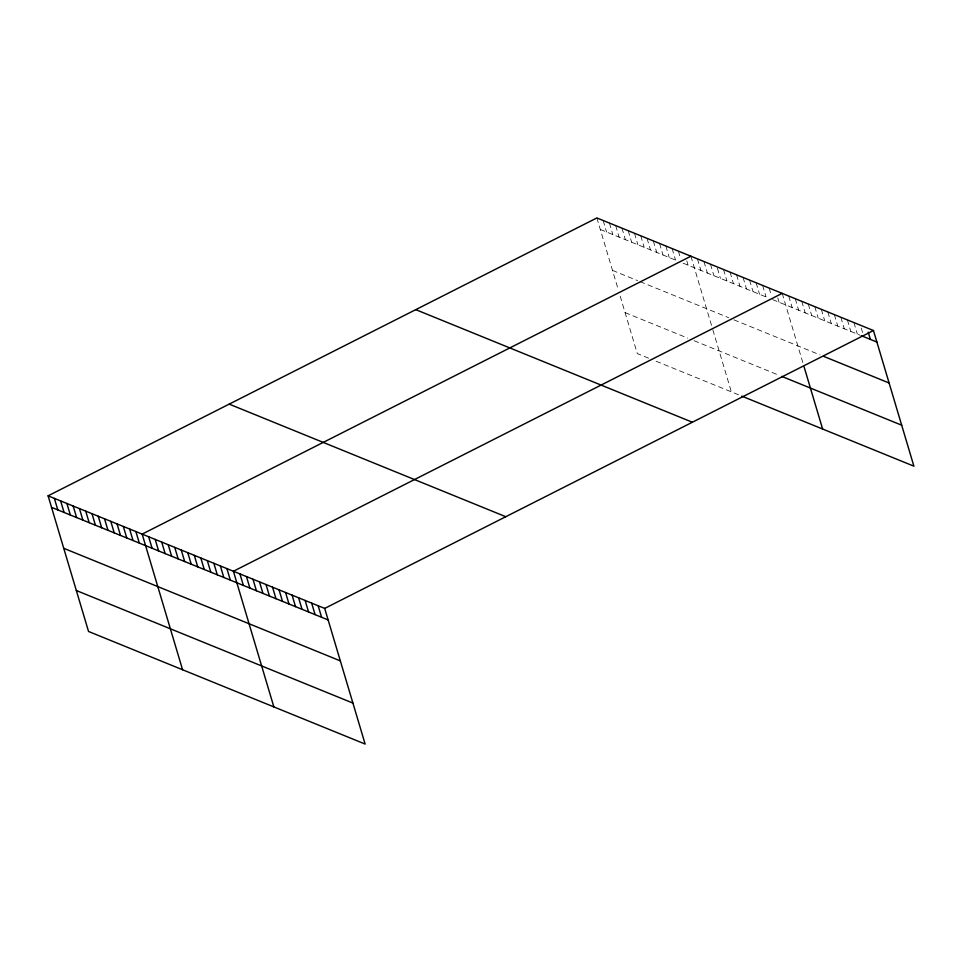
<?xml version="1.0" encoding="UTF-8"?>
<svg xmlns="http://www.w3.org/2000/svg" width="962" height="962" viewBox="0 0 962 962"><rect width="100%" height="100%" fill="white"/><g stroke="black" fill="none" stroke-linecap="round" stroke-linejoin="round"><path stroke-width="0.72" stroke-dasharray="4.81 3.61" d="M600.3 229.461L678.042 261.111M683.056 263.143L768.674 297.992M772.582 299.591L859.944 335.149M612.517 270.418L637.59 280.627M640.103 281.65L728.727 317.725M733.934 319.853L819.997 354.882M625.096 312.626L687.794 338.143M694.059 340.692L777.813 374.783M648.592 358.177L637.301 353.583L619.588 294.168M656.12 361.243L740.475 395.586M861.279 328.102L862.565 332.419M853.907 322.571L857.334 334.091M847.39 319.913L850.817 331.433M840.86 317.268L844.299 328.776M834.343 314.61L837.782 326.13M827.825 311.953L831.264 323.472M821.307 309.295L824.735 320.815M814.79 306.65L818.217 318.157M808.272 303.992L811.7 315.512M801.743 301.334L805.182 312.854M795.225 298.689L798.664 310.197M788.708 296.031L792.135 307.551M782.19 293.374L803.342 364.321M777.813 297.919L779.1 302.236M769.143 288.071L771.296 295.274M762.625 285.413L766.065 296.933M756.108 282.768L759.547 294.276M749.59 280.11L753.018 291.63M743.073 277.453L746.5 288.973M736.555 274.807L739.982 286.315M730.026 272.15L733.465 283.67M723.508 269.492L726.947 281.012M717.424 268.278L720.43 278.355M710.473 264.189L713.9 275.697M703.956 261.532L707.383 273.052M697.426 258.874L700.865 270.394M690.908 256.229L712.06 327.164M712.842 329.798L731.348 391.871M686.784 260.87L688.071 265.187M678.378 251.118L680.519 258.321M672.101 248.569L675.54 260.089M665.836 246.019L669.263 257.539M659.559 243.47L662.998 254.978M653.294 240.909L656.733 252.429M647.029 238.36L650.456 249.88M640.752 235.81L644.191 247.33M634.487 233.261L637.914 244.769M628.222 230.712L631.649 242.22M621.945 228.15L625.384 239.67M615.68 225.601L619.107 237.121M609.415 223.052L612.842 234.572M603.138 220.502L606.577 232.01M596.873 217.941L618.41 290.211"/><path stroke-width="1.44" d="M48.1 495.827L324.699 608.417L365.127 744.059L88.54 631.469L48.1 495.827L596.873 217.941L873.46 330.531L913.9 466.173L741.774 396.116M690.908 256.229L142.148 534.102L182.576 669.744M782.19 293.374L233.417 571.26L273.857 706.902M324.699 608.417L873.46 330.531M861.255 335.678L876.899 342.051M823.905 356.469L889.104 383.008M781.721 376.382L901.695 425.204M415.776 309.644L692.375 422.234M229.196 404.124L505.784 516.714M51.539 507.347L328.126 619.925M63.745 548.304L340.344 660.894M76.323 590.512L352.922 703.09M868.229 332.191L870.382 339.394M804.124 366.955L822.618 429.016M318.169 605.759L321.609 617.279M311.652 603.102L315.091 614.622M305.134 600.456L308.574 611.964M298.617 597.799L302.044 609.319M292.099 595.141L295.526 606.661M285.57 592.496L289.009 604.004M279.052 589.838L282.491 601.358M272.535 587.181L275.974 598.701M266.017 584.535L269.444 596.043M259.5 581.878L262.927 593.398M252.982 579.22L256.409 590.74M246.452 576.563L249.892 588.083M239.935 573.917L243.374 585.425M226.9 568.602L230.327 580.122M220.382 565.957L223.809 577.465M213.865 563.299L217.292 574.819M207.335 560.642L210.774 572.162M200.817 557.996L204.257 569.504M194.3 555.339L197.727 566.858M187.782 552.681L191.21 564.201M181.265 550.036L184.692 561.543M174.735 547.378L178.174 558.898M168.218 544.72L171.657 556.24M161.7 542.075L165.139 553.583M155.183 539.417L158.61 550.937M148.665 536.76L152.092 548.28M135.87 531.553L139.31 543.073M129.605 529.004L133.033 540.524M123.328 526.454L126.768 537.962M117.063 523.905L120.503 535.413M110.798 521.344L114.225 532.864M104.521 518.795L107.96 530.315M98.256 516.245L101.683 527.765M91.991 513.696L95.418 525.204M85.714 511.135L89.153 522.655M79.449 508.585L82.876 520.105M73.172 506.036L76.611 517.556M66.907 503.487L70.346 515.007M60.642 500.937L64.069 512.445M54.365 498.376L57.804 509.896"/></g></svg>
